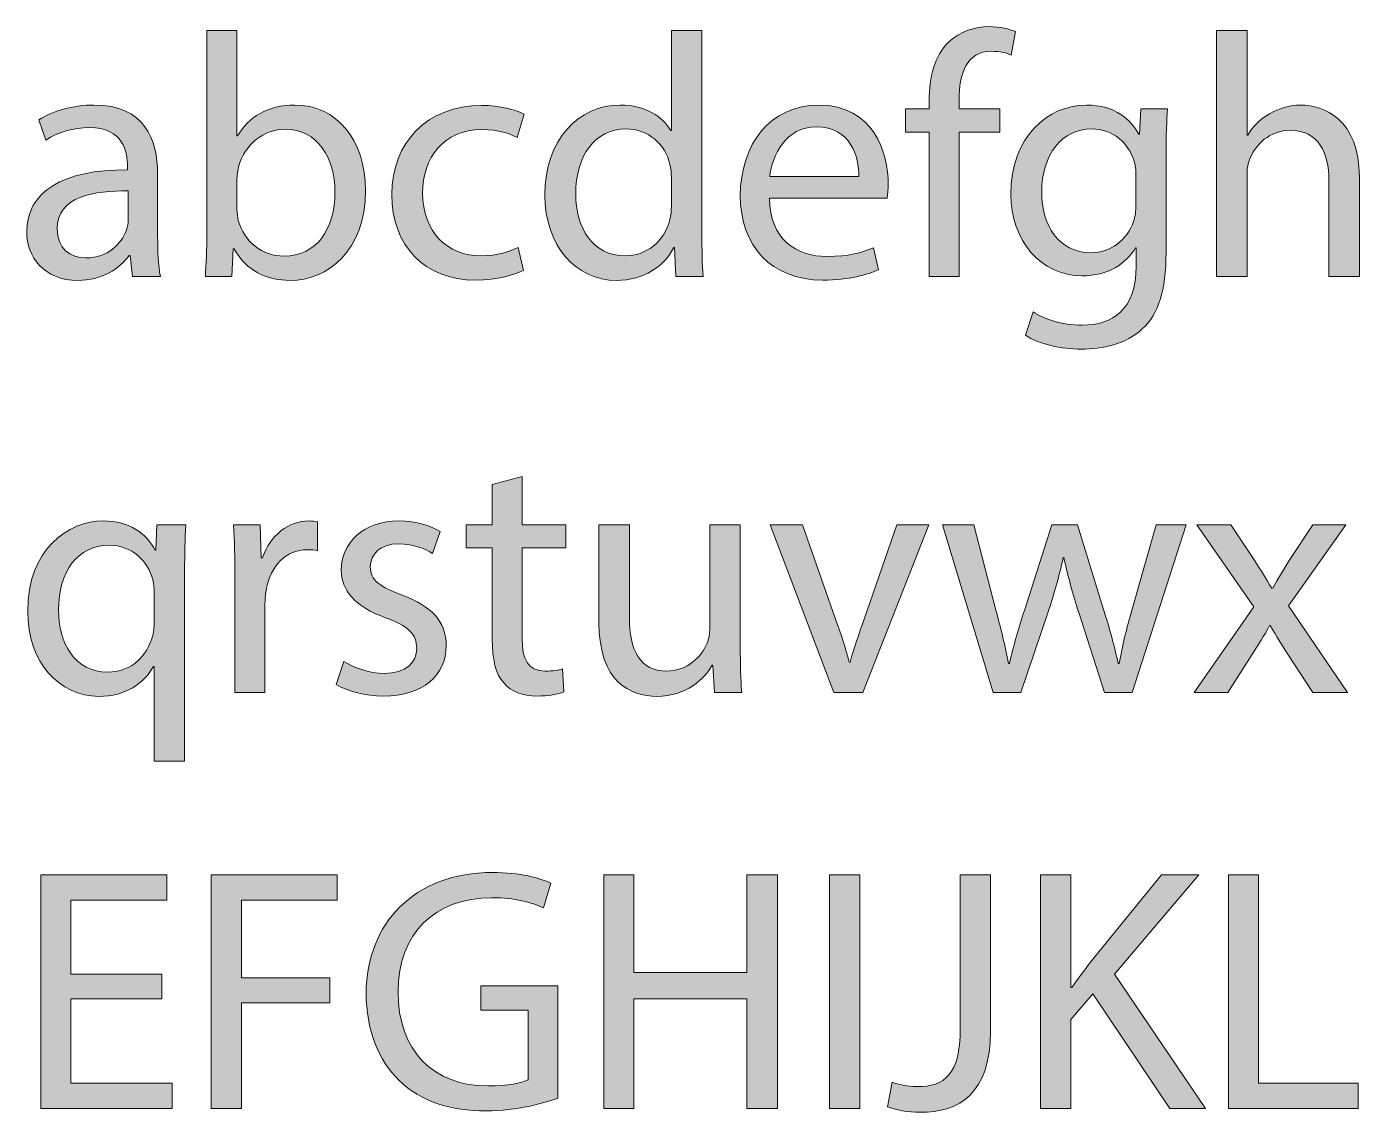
# Model space of a CAD drawing. Header units: inches. Extents: x 50 to 596, y -586 to -15.
# Drawn here: x 50.2 to 327.1, y -240.8 to -15.3 of the extents above; entities that cross this region are included whole.
import ezdxf

# ---------------------------------------------------------------- set-up
doc = ezdxf.new("R2010")
doc.units = ezdxf.units.IN
doc.header["$MEASUREMENT"] = 0
doc.layers.add('Layer 1', color=7, linetype='Continuous')

# ---------------------------------------------------------------- blocks, each defined once
blk = doc.blocks.new('block 2')
at = {"layer": 'Layer 1', "true_color": 0x231f20}
h = blk.add_hatch(color=179, dxfattribs=at)
h.dxf.hatch_style = 2
edge = h.paths.add_edge_path()
edge.add_spline(control_points=[(87.31, -67.21), (87.45, -64.83), (87.6, -61.3), (87.6, -58.21), (87.6, -58.21), (87.6, -16.08), (87.6, -16.08), (87.6, -16.08), (93.86, -16.08), (93.86, -16.08), (93.86, -16.08), (93.86, -37.97), (93.86, -37.97), (93.86, -37.97), (94.01, -37.97), (94.01, -37.97), (96.24, -34.09), (100.27, -31.57), (105.89, -31.57), (114.53, -31.57), (120.65, -38.77), (120.58, -49.35), (120.58, -61.81), (112.73, -68), (104.95, -68), (99.91, -68), (95.88, -66.06), (93.29, -61.45), (93.29, -61.45), (93.07, -61.45), (93.07, -61.45), (93.07, -61.45), (92.78, -67.21), (92.78, -67.21), (92.78, -67.21), (87.31, -67.21), (87.31, -67.21)], knot_values=[0, 0, 0, 0, 1, 1, 1, 2, 2, 2, 3, 3, 3, 4, 4, 4, 5, 5, 5, 6, 6, 6, 7, 7, 7, 8, 8, 8, 9, 9, 9, 10, 10, 10, 11, 11, 11, 12, 12, 12, 12], degree=3, periodic=1)
edge = h.paths.add_edge_path()
edge.add_spline(control_points=[(93.86, -53.24), (93.86, -54.03), (94.01, -54.82), (94.15, -55.54), (95.37, -59.94), (99.05, -62.96), (103.65, -62.96), (110.28, -62.96), (114.24, -57.56), (114.24, -49.57), (114.24, -42.58), (110.64, -36.61), (103.87, -36.61), (99.55, -36.61), (95.52, -39.56), (94.22, -44.38), (94.08, -45.1), (93.86, -45.97), (93.86, -46.98), (93.86, -46.98), (93.86, -53.24), (93.86, -53.24)], knot_values=[0, 0, 0, 0, 1, 1, 1, 2, 2, 2, 3, 3, 3, 4, 4, 4, 5, 5, 5, 6, 6, 6, 7, 7, 7, 7], degree=3, periodic=1)
h = blk.add_hatch(color=179, dxfattribs=at)
h.dxf.hatch_style = 2
edge = h.paths.add_edge_path()
edge.add_spline(control_points=[(190.49, -16.08), (190.49, -16.08), (190.49, -58.21), (190.49, -58.21), (190.49, -61.3), (190.56, -64.83), (190.77, -67.21), (190.77, -67.21), (185.09, -67.21), (185.09, -67.21), (185.09, -67.21), (184.8, -61.16), (184.8, -61.16), (184.8, -61.16), (184.65, -61.16), (184.65, -61.16), (182.71, -65.05), (178.46, -68), (172.77, -68), (164.35, -68), (157.87, -60.87), (157.87, -50.29), (157.8, -38.69), (165, -31.57), (173.49, -31.57), (178.82, -31.57), (182.42, -34.09), (184.01, -36.89), (184.01, -36.89), (184.15, -36.89), (184.15, -36.89), (184.15, -36.89), (184.15, -16.08), (184.15, -16.08), (184.15, -16.08), (190.49, -16.08), (190.49, -16.08)], knot_values=[0, 0, 0, 0, 1, 1, 1, 2, 2, 2, 3, 3, 3, 4, 4, 4, 5, 5, 5, 6, 6, 6, 7, 7, 7, 8, 8, 8, 9, 9, 9, 10, 10, 10, 11, 11, 11, 12, 12, 12, 12], degree=3, periodic=1)
edge = h.paths.add_edge_path()
edge.add_spline(control_points=[(184.15, -46.54), (184.15, -45.75), (184.08, -44.67), (183.86, -43.88), (182.93, -39.85), (179.47, -36.53), (174.72, -36.53), (168.17, -36.53), (164.28, -42.29), (164.28, -50), (164.28, -57.06), (167.73, -62.89), (174.57, -62.89), (178.82, -62.89), (182.71, -60.08), (183.86, -55.33), (184.08, -54.46), (184.15, -53.6), (184.15, -52.59), (184.15, -52.59), (184.15, -46.54), (184.15, -46.54)], knot_values=[0, 0, 0, 0, 1, 1, 1, 2, 2, 2, 3, 3, 3, 4, 4, 4, 5, 5, 5, 6, 6, 6, 7, 7, 7, 7], degree=3, periodic=1)
h = blk.add_hatch(color=179, dxfattribs=at)
h.dxf.hatch_style = 2
edge = h.paths.add_edge_path()
edge.add_spline(control_points=[(237.72, -67.21), (237.72, -67.21), (237.72, -37.18), (237.72, -37.18), (237.72, -37.18), (232.82, -37.18), (232.82, -37.18), (232.82, -37.18), (232.82, -32.36), (232.82, -32.36), (232.82, -32.36), (237.72, -32.36), (237.72, -32.36), (237.72, -32.36), (237.72, -30.7), (237.72, -30.7), (237.72, -25.81), (238.8, -21.34), (241.75, -18.53), (244.12, -16.23), (247.29, -15.29), (250.24, -15.29), (252.48, -15.29), (254.42, -15.8), (255.65, -16.3), (255.65, -16.3), (254.78, -21.2), (254.78, -21.2), (253.84, -20.77), (252.55, -20.4), (250.75, -20.4), (245.35, -20.4), (243.98, -25.16), (243.98, -30.49), (243.98, -30.49), (243.98, -32.36), (243.98, -32.36), (243.98, -32.36), (252.4, -32.36), (252.4, -32.36), (252.4, -32.36), (252.4, -37.18), (252.4, -37.18), (252.4, -37.18), (243.98, -37.18), (243.98, -37.18), (243.98, -37.18), (243.98, -67.21), (243.98, -67.21), (243.98, -67.21), (237.72, -67.21), (237.72, -67.21)], knot_values=[0, 0, 0, 0, 1, 1, 1, 2, 2, 2, 3, 3, 3, 4, 4, 4, 5, 5, 5, 6, 6, 6, 7, 7, 7, 8, 8, 8, 9, 9, 9, 10, 10, 10, 11, 11, 11, 12, 12, 12, 13, 13, 13, 14, 14, 14, 15, 15, 15, 16, 16, 16, 17, 17, 17, 17], degree=3, periodic=1)
h = blk.add_hatch(color=179, dxfattribs=at)
h.dxf.hatch_style = 2
edge = h.paths.add_edge_path()
edge.add_spline(control_points=[(297.47, -16.08), (297.47, -16.08), (303.81, -16.08), (303.81, -16.08), (303.81, -16.08), (303.81, -37.83), (303.81, -37.83), (303.81, -37.83), (303.96, -37.83), (303.96, -37.83), (304.96, -36.03), (306.55, -34.45), (308.49, -33.37), (310.36, -32.29), (312.6, -31.57), (314.97, -31.57), (319.65, -31.57), (327.14, -34.45), (327.14, -46.47), (327.14, -46.47), (327.14, -67.21), (327.14, -67.21), (327.14, -67.21), (320.8, -67.21), (320.8, -67.21), (320.8, -67.21), (320.8, -47.19), (320.8, -47.19), (320.8, -41.57), (318.72, -36.82), (312.74, -36.82), (308.64, -36.82), (305.4, -39.7), (304.24, -43.16), (303.88, -44.02), (303.81, -44.96), (303.81, -46.18), (303.81, -46.18), (303.81, -67.21), (303.81, -67.21), (303.81, -67.21), (297.47, -67.21), (297.47, -67.21), (297.47, -67.21), (297.47, -16.08), (297.47, -16.08)], knot_values=[0, 0, 0, 0, 1, 1, 1, 2, 2, 2, 3, 3, 3, 4, 4, 4, 5, 5, 5, 6, 6, 6, 7, 7, 7, 8, 8, 8, 9, 9, 9, 10, 10, 10, 11, 11, 11, 12, 12, 12, 13, 13, 13, 14, 14, 14, 15, 15, 15, 15], degree=3, periodic=1)
h = blk.add_hatch(color=179, dxfattribs=at)
h.dxf.hatch_style = 2
edge = h.paths.add_edge_path()
edge.add_spline(control_points=[(72.19, -67.21), (72.19, -67.21), (71.69, -62.82), (71.69, -62.82), (71.69, -62.82), (71.47, -62.82), (71.47, -62.82), (69.53, -65.55), (65.78, -68), (60.81, -68), (53.76, -68), (50.16, -63.03), (50.16, -57.99), (50.16, -49.57), (57.65, -44.96), (71.11, -45.03), (71.11, -45.03), (71.11, -44.31), (71.11, -44.31), (71.11, -41.43), (70.32, -36.25), (63.19, -36.25), (59.95, -36.25), (56.57, -37.25), (54.12, -38.84), (54.12, -38.84), (52.68, -34.66), (52.68, -34.66), (55.56, -32.79), (59.73, -31.57), (64.13, -31.57), (74.78, -31.57), (77.38, -38.84), (77.38, -45.82), (77.38, -45.82), (77.38, -58.86), (77.38, -58.86), (77.38, -61.88), (77.52, -64.83), (77.95, -67.21), (77.95, -67.21), (72.19, -67.21), (72.19, -67.21)], knot_values=[0, 0, 0, 0, 1, 1, 1, 2, 2, 2, 3, 3, 3, 4, 4, 4, 5, 5, 5, 6, 6, 6, 7, 7, 7, 8, 8, 8, 9, 9, 9, 10, 10, 10, 11, 11, 11, 12, 12, 12, 13, 13, 13, 14, 14, 14, 14], degree=3, periodic=1)
edge = h.paths.add_edge_path()
edge.add_spline(control_points=[(71.26, -49.42), (64.34, -49.28), (56.49, -50.5), (56.49, -57.27), (56.49, -61.38), (59.23, -63.32), (62.47, -63.32), (67.01, -63.32), (69.89, -60.44), (70.9, -57.49), (71.11, -56.84), (71.26, -56.12), (71.26, -55.47), (71.26, -55.47), (71.26, -49.42), (71.26, -49.42)], knot_values=[0, 0, 0, 0, 1, 1, 1, 2, 2, 2, 3, 3, 3, 4, 4, 4, 5, 5, 5, 5], degree=3, periodic=1)
h = blk.add_hatch(color=179, dxfattribs=at)
h.dxf.hatch_style = 2
edge = h.paths.add_edge_path()
edge.add_spline(control_points=[(153.41, -65.91), (151.75, -66.78), (148.08, -67.93), (143.4, -67.93), (132.88, -67.93), (126.04, -60.8), (126.04, -50.14), (126.04, -39.41), (133.39, -31.64), (144.77, -31.64), (148.51, -31.64), (151.82, -32.57), (153.55, -33.44), (153.55, -33.44), (152.11, -38.33), (152.11, -38.33), (150.6, -37.47), (148.22, -36.68), (144.77, -36.68), (136.77, -36.68), (132.45, -42.58), (132.45, -49.86), (132.45, -57.92), (137.64, -62.89), (144.55, -62.89), (148.15, -62.89), (150.53, -61.95), (152.33, -61.16), (152.33, -61.16), (153.41, -65.91), (153.41, -65.91)], knot_values=[0, 0, 0, 0, 1, 1, 1, 2, 2, 2, 3, 3, 3, 4, 4, 4, 5, 5, 5, 6, 6, 6, 7, 7, 7, 8, 8, 8, 9, 9, 9, 10, 10, 10, 10], degree=3, periodic=1)
h = blk.add_hatch(color=179, dxfattribs=at)
h.dxf.hatch_style = 2
edge = h.paths.add_edge_path()
edge.add_spline(control_points=[(204.52, -50.94), (204.67, -59.5), (210.14, -63.03), (216.48, -63.03), (221.01, -63.03), (223.75, -62.24), (226.13, -61.23), (226.13, -61.23), (227.21, -65.77), (227.21, -65.77), (224.97, -66.78), (221.16, -67.93), (215.61, -67.93), (204.88, -67.93), (198.48, -60.87), (198.48, -50.36), (198.48, -39.85), (204.67, -31.57), (214.82, -31.57), (226.2, -31.57), (229.22, -41.57), (229.22, -47.98), (229.22, -49.28), (229.08, -50.29), (229.01, -50.94), (229.01, -50.94), (204.52, -50.94), (204.52, -50.94)], knot_values=[0, 0, 0, 0, 1, 1, 1, 2, 2, 2, 3, 3, 3, 4, 4, 4, 5, 5, 5, 6, 6, 6, 7, 7, 7, 8, 8, 8, 9, 9, 9, 9], degree=3, periodic=1)
edge = h.paths.add_edge_path()
edge.add_spline(control_points=[(223.1, -46.4), (223.17, -42.37), (221.45, -36.1), (214.32, -36.1), (207.91, -36.1), (205.1, -42.01), (204.6, -46.4), (204.6, -46.4), (223.1, -46.4), (223.1, -46.4)], knot_values=[0, 0, 0, 0, 1, 1, 1, 2, 2, 2, 3, 3, 3, 3], degree=3, periodic=1)
h = blk.add_hatch(color=179, dxfattribs=at)
h.dxf.hatch_style = 2
edge = h.paths.add_edge_path()
edge.add_spline(control_points=[(287.25, -32.36), (287.11, -34.88), (286.97, -37.69), (286.97, -41.93), (286.97, -41.93), (286.97, -62.17), (286.97, -62.17), (286.97, -70.16), (285.38, -75.06), (282, -78.08), (278.61, -81.25), (273.72, -82.26), (269.32, -82.26), (265.15, -82.26), (260.54, -81.25), (257.73, -79.38), (257.73, -79.38), (259.32, -74.55), (259.32, -74.55), (261.62, -75.99), (265.22, -77.29), (269.54, -77.29), (276.02, -77.29), (280.77, -73.91), (280.77, -65.12), (280.77, -65.12), (280.77, -61.23), (280.77, -61.23), (280.77, -61.23), (280.63, -61.23), (280.63, -61.23), (278.69, -64.47), (274.94, -67.06), (269.54, -67.06), (260.9, -67.06), (254.71, -59.72), (254.71, -50.07), (254.71, -38.26), (262.41, -31.57), (270.4, -31.57), (276.45, -31.57), (279.77, -34.73), (281.28, -37.61), (281.28, -37.61), (281.42, -37.61), (281.42, -37.61), (281.42, -37.61), (281.71, -32.36), (281.71, -32.36), (281.71, -32.36), (287.25, -32.36), (287.25, -32.36)], knot_values=[0, 0, 0, 0, 1, 1, 1, 2, 2, 2, 3, 3, 3, 4, 4, 4, 5, 5, 5, 6, 6, 6, 7, 7, 7, 8, 8, 8, 9, 9, 9, 10, 10, 10, 11, 11, 11, 12, 12, 12, 13, 13, 13, 14, 14, 14, 15, 15, 15, 16, 16, 16, 17, 17, 17, 17], degree=3, periodic=1)
edge = h.paths.add_edge_path()
edge.add_spline(control_points=[(280.7, -46.11), (280.7, -45.03), (280.63, -44.1), (280.34, -43.23), (279.19, -39.56), (276.09, -36.53), (271.48, -36.53), (265.44, -36.53), (261.12, -41.65), (261.12, -49.71), (261.12, -56.55), (264.57, -62.24), (271.41, -62.24), (275.3, -62.24), (278.83, -59.79), (280.2, -55.76), (280.56, -54.68), (280.7, -53.46), (280.7, -52.38), (280.7, -52.38), (280.7, -46.11), (280.7, -46.11)], knot_values=[0, 0, 0, 0, 1, 1, 1, 2, 2, 2, 3, 3, 3, 4, 4, 4, 5, 5, 5, 6, 6, 6, 7, 7, 7, 7], degree=3, periodic=1)
h = blk.add_hatch(color=179, dxfattribs=at)
h.dxf.hatch_style = 2
edge = h.paths.add_edge_path()
edge.add_spline(control_points=[(153.12, -108.75), (153.12, -108.75), (153.12, -118.76), (153.12, -118.76), (153.12, -118.76), (162.19, -118.76), (162.19, -118.76), (162.19, -118.76), (162.19, -123.58), (162.19, -123.58), (162.19, -123.58), (153.12, -123.58), (153.12, -123.58), (153.12, -123.58), (153.12, -142.38), (153.12, -142.38), (153.12, -146.7), (154.34, -149.14), (157.87, -149.14), (159.53, -149.14), (160.75, -148.93), (161.54, -148.71), (161.54, -148.71), (161.83, -153.46), (161.83, -153.46), (160.61, -153.97), (158.66, -154.33), (156.21, -154.33), (153.26, -154.33), (150.88, -153.39), (149.37, -151.66), (147.57, -149.79), (146.92, -146.7), (146.92, -142.59), (146.92, -142.59), (146.92, -123.58), (146.92, -123.58), (146.92, -123.58), (141.52, -123.58), (141.52, -123.58), (141.52, -123.58), (141.52, -118.76), (141.52, -118.76), (141.52, -118.76), (146.92, -118.76), (146.92, -118.76), (146.92, -118.76), (146.92, -110.41), (146.92, -110.41), (146.92, -110.41), (153.12, -108.75), (153.12, -108.75)], knot_values=[0, 0, 0, 0, 1, 1, 1, 2, 2, 2, 3, 3, 3, 4, 4, 4, 5, 5, 5, 6, 6, 6, 7, 7, 7, 8, 8, 8, 9, 9, 9, 10, 10, 10, 11, 11, 11, 12, 12, 12, 13, 13, 13, 14, 14, 14, 15, 15, 15, 16, 16, 16, 17, 17, 17, 17], degree=3, periodic=1)
h = blk.add_hatch(color=179, dxfattribs=at)
h.dxf.hatch_style = 2
edge = h.paths.add_edge_path()
edge.add_spline(control_points=[(76.66, -148.21), (76.66, -148.21), (76.51, -148.21), (76.51, -148.21), (74.64, -151.66), (70.75, -154.4), (65.13, -154.4), (57, -154.4), (50.37, -147.34), (50.37, -136.76), (50.37, -123.73), (58.8, -117.97), (66.14, -117.97), (71.54, -117.97), (75.14, -120.63), (76.87, -124.01), (76.87, -124.01), (77.02, -124.01), (77.02, -124.01), (77.02, -124.01), (77.23, -118.76), (77.23, -118.76), (77.23, -118.76), (83.21, -118.76), (83.21, -118.76), (83.06, -121.71), (82.99, -124.73), (82.99, -128.33), (82.99, -128.33), (82.99, -167.87), (82.99, -167.87), (82.99, -167.87), (76.66, -167.87), (76.66, -167.87), (76.66, -167.87), (76.66, -148.21), (76.66, -148.21)], knot_values=[0, 0, 0, 0, 1, 1, 1, 2, 2, 2, 3, 3, 3, 4, 4, 4, 5, 5, 5, 6, 6, 6, 7, 7, 7, 8, 8, 8, 9, 9, 9, 10, 10, 10, 11, 11, 11, 12, 12, 12, 12], degree=3, periodic=1)
edge = h.paths.add_edge_path()
edge.add_spline(control_points=[(76.66, -132.87), (76.66, -132.01), (76.58, -131), (76.37, -130.21), (75.43, -126.32), (72.05, -123.01), (67.29, -123.01), (60.74, -123.01), (56.78, -128.55), (56.78, -136.4), (56.78, -143.31), (60.09, -149.36), (67.08, -149.36), (71.18, -149.36), (74.71, -146.84), (76.15, -142.45), (76.44, -141.58), (76.66, -140.36), (76.66, -139.42), (76.66, -139.42), (76.66, -132.87), (76.66, -132.87)], knot_values=[0, 0, 0, 0, 1, 1, 1, 2, 2, 2, 3, 3, 3, 4, 4, 4, 5, 5, 5, 6, 6, 6, 7, 7, 7, 7], degree=3, periodic=1)
h = blk.add_hatch(color=179, dxfattribs=at)
h.dxf.hatch_style = 2
edge = h.paths.add_edge_path()
edge.add_spline(control_points=[(93.43, -129.63), (93.43, -125.53), (93.36, -122), (93.14, -118.76), (93.14, -118.76), (98.69, -118.76), (98.69, -118.76), (98.69, -118.76), (98.9, -125.6), (98.9, -125.6), (98.9, -125.6), (99.19, -125.6), (99.19, -125.6), (100.77, -120.92), (104.59, -117.97), (108.84, -117.97), (109.56, -117.97), (110.06, -118.04), (110.64, -118.18), (110.64, -118.18), (110.64, -124.16), (110.64, -124.16), (109.99, -124.01), (109.34, -123.94), (108.48, -123.94), (104.01, -123.94), (100.85, -127.33), (99.98, -132.08), (99.84, -132.94), (99.69, -133.95), (99.69, -135.03), (99.69, -135.03), (99.69, -153.61), (99.69, -153.61), (99.69, -153.61), (93.43, -153.61), (93.43, -153.61), (93.43, -153.61), (93.43, -129.63), (93.43, -129.63)], knot_values=[0, 0, 0, 0, 1, 1, 1, 2, 2, 2, 3, 3, 3, 4, 4, 4, 5, 5, 5, 6, 6, 6, 7, 7, 7, 8, 8, 8, 9, 9, 9, 10, 10, 10, 11, 11, 11, 12, 12, 12, 13, 13, 13, 13], degree=3, periodic=1)
h = blk.add_hatch(color=179, dxfattribs=at)
h.dxf.hatch_style = 2
edge = h.paths.add_edge_path()
edge.add_spline(control_points=[(116.11, -147.13), (117.98, -148.35), (121.29, -149.65), (124.46, -149.65), (129.07, -149.65), (131.23, -147.34), (131.23, -144.46), (131.23, -141.44), (129.43, -139.78), (124.75, -138.06), (118.48, -135.82), (115.53, -132.37), (115.53, -128.19), (115.53, -122.57), (120.07, -117.97), (127.56, -117.97), (131.09, -117.97), (134.18, -118.97), (136.13, -120.13), (136.13, -120.13), (134.54, -124.73), (134.54, -124.73), (133.17, -123.87), (130.65, -122.72), (127.41, -122.72), (123.67, -122.72), (121.58, -124.88), (121.58, -127.47), (121.58, -130.35), (123.67, -131.65), (128.21, -133.38), (134.25, -135.68), (137.35, -138.7), (137.35, -143.89), (137.35, -150.01), (132.6, -154.33), (124.32, -154.33), (120.5, -154.33), (116.97, -153.39), (114.52, -151.95), (114.52, -151.95), (116.11, -147.13), (116.11, -147.13)], knot_values=[0, 0, 0, 0, 1, 1, 1, 2, 2, 2, 3, 3, 3, 4, 4, 4, 5, 5, 5, 6, 6, 6, 7, 7, 7, 8, 8, 8, 9, 9, 9, 10, 10, 10, 11, 11, 11, 12, 12, 12, 13, 13, 13, 14, 14, 14, 14], degree=3, periodic=1)
h = blk.add_hatch(color=179, dxfattribs=at)
h.dxf.hatch_style = 2
edge = h.paths.add_edge_path()
edge.add_spline(control_points=[(198.48, -144.1), (198.48, -147.7), (198.55, -150.87), (198.77, -153.61), (198.77, -153.61), (193.15, -153.61), (193.15, -153.61), (193.15, -153.61), (192.79, -147.92), (192.79, -147.92), (192.79, -147.92), (192.65, -147.92), (192.65, -147.92), (190.99, -150.73), (187.32, -154.4), (181.12, -154.4), (175.65, -154.4), (169.1, -151.38), (169.1, -139.14), (169.1, -139.14), (169.1, -118.76), (169.1, -118.76), (169.1, -118.76), (175.44, -118.76), (175.44, -118.76), (175.44, -118.76), (175.44, -138.06), (175.44, -138.06), (175.44, -144.68), (177.45, -149.14), (183.21, -149.14), (187.46, -149.14), (190.41, -146.19), (191.57, -143.38), (191.93, -142.45), (192.14, -141.3), (192.14, -140.14), (192.14, -140.14), (192.14, -118.76), (192.14, -118.76), (192.14, -118.76), (198.48, -118.76), (198.48, -118.76), (198.48, -118.76), (198.48, -144.1), (198.48, -144.1)], knot_values=[0, 0, 0, 0, 1, 1, 1, 2, 2, 2, 3, 3, 3, 4, 4, 4, 5, 5, 5, 6, 6, 6, 7, 7, 7, 8, 8, 8, 9, 9, 9, 10, 10, 10, 11, 11, 11, 12, 12, 12, 13, 13, 13, 14, 14, 14, 15, 15, 15, 15], degree=3, periodic=1)
h = blk.add_hatch(color=179, dxfattribs=at)
h.dxf.hatch_style = 2
edge = h.paths.add_edge_path()
edge.add_spline(control_points=[(211.44, -118.76), (211.44, -118.76), (218.28, -138.34), (218.28, -138.34), (219.43, -141.51), (220.36, -144.39), (221.08, -147.27), (221.08, -147.27), (221.3, -147.27), (221.3, -147.27), (222.09, -144.39), (223.1, -141.51), (224.25, -138.34), (224.25, -138.34), (231.02, -118.76), (231.02, -118.76), (231.02, -118.76), (237.65, -118.76), (237.65, -118.76), (237.65, -118.76), (223.96, -153.61), (223.96, -153.61), (223.96, -153.61), (217.92, -153.61), (217.92, -153.61), (217.92, -153.61), (204.67, -118.76), (204.67, -118.76), (204.67, -118.76), (211.44, -118.76), (211.44, -118.76)], knot_values=[0, 0, 0, 0, 1, 1, 1, 2, 2, 2, 3, 3, 3, 4, 4, 4, 5, 5, 5, 6, 6, 6, 7, 7, 7, 8, 8, 8, 9, 9, 9, 10, 10, 10, 10], degree=3, periodic=1)
h = blk.add_hatch(color=179, dxfattribs=at)
h.dxf.hatch_style = 2
edge = h.paths.add_edge_path()
edge.add_spline(control_points=[(247, -118.76), (247, -118.76), (251.61, -136.47), (251.61, -136.47), (252.62, -140.36), (253.55, -143.96), (254.2, -147.56), (254.2, -147.56), (254.42, -147.56), (254.42, -147.56), (255.21, -144.03), (256.36, -140.29), (257.52, -136.54), (257.52, -136.54), (263.2, -118.76), (263.2, -118.76), (263.2, -118.76), (268.53, -118.76), (268.53, -118.76), (268.53, -118.76), (273.93, -136.18), (273.93, -136.18), (275.23, -140.36), (276.24, -144.03), (277.03, -147.56), (277.03, -147.56), (277.25, -147.56), (277.25, -147.56), (277.82, -144.03), (278.76, -140.36), (279.91, -136.26), (279.91, -136.26), (284.88, -118.76), (284.88, -118.76), (284.88, -118.76), (291.14, -118.76), (291.14, -118.76), (291.14, -118.76), (279.91, -153.61), (279.91, -153.61), (279.91, -153.61), (274.15, -153.61), (274.15, -153.61), (274.15, -153.61), (268.82, -136.98), (268.82, -136.98), (267.6, -133.09), (266.59, -129.63), (265.72, -125.53), (265.72, -125.53), (265.58, -125.53), (265.58, -125.53), (264.72, -129.7), (263.64, -133.3), (262.41, -137.05), (262.41, -137.05), (256.79, -153.61), (256.79, -153.61), (256.79, -153.61), (251.03, -153.61), (251.03, -153.61), (251.03, -153.61), (240.52, -118.76), (240.52, -118.76), (240.52, -118.76), (247, -118.76), (247, -118.76)], knot_values=[0, 0, 0, 0, 1, 1, 1, 2, 2, 2, 3, 3, 3, 4, 4, 4, 5, 5, 5, 6, 6, 6, 7, 7, 7, 8, 8, 8, 9, 9, 9, 10, 10, 10, 11, 11, 11, 12, 12, 12, 13, 13, 13, 14, 14, 14, 15, 15, 15, 16, 16, 16, 17, 17, 17, 18, 18, 18, 19, 19, 19, 20, 20, 20, 21, 21, 21, 22, 22, 22, 22], degree=3, periodic=1)
h = blk.add_hatch(color=179, dxfattribs=at)
h.dxf.hatch_style = 2
edge = h.paths.add_edge_path()
edge.add_spline(control_points=[(300.43, -118.76), (300.43, -118.76), (305.39, -126.25), (305.39, -126.25), (306.69, -128.19), (307.77, -129.99), (308.92, -131.94), (308.92, -131.94), (309.14, -131.94), (309.14, -131.94), (310.29, -129.85), (311.44, -128.05), (312.59, -126.17), (312.59, -126.17), (317.49, -118.76), (317.49, -118.76), (317.49, -118.76), (324.33, -118.76), (324.33, -118.76), (324.33, -118.76), (312.45, -135.61), (312.45, -135.61), (312.45, -135.61), (324.69, -153.61), (324.69, -153.61), (324.69, -153.61), (317.49, -153.61), (317.49, -153.61), (317.49, -153.61), (312.38, -145.76), (312.38, -145.76), (311.01, -143.74), (309.86, -141.8), (308.63, -139.71), (308.63, -139.71), (308.49, -139.71), (308.49, -139.71), (307.34, -141.8), (306.11, -143.67), (304.82, -145.76), (304.82, -145.76), (299.78, -153.61), (299.78, -153.61), (299.78, -153.61), (292.79, -153.61), (292.79, -153.61), (292.79, -153.61), (305.18, -135.82), (305.18, -135.82), (305.18, -135.82), (293.37, -118.76), (293.37, -118.76), (293.37, -118.76), (300.43, -118.76), (300.43, -118.76)], knot_values=[0, 0, 0, 0, 1, 1, 1, 2, 2, 2, 3, 3, 3, 4, 4, 4, 5, 5, 5, 6, 6, 6, 7, 7, 7, 8, 8, 8, 9, 9, 9, 10, 10, 10, 11, 11, 11, 12, 12, 12, 13, 13, 13, 14, 14, 14, 15, 15, 15, 16, 16, 16, 17, 17, 17, 18, 18, 18, 18], degree=3, periodic=1)
h = blk.add_hatch(color=179, dxfattribs=at)
h.dxf.hatch_style = 2
edge = h.paths.add_edge_path()
edge.add_spline(control_points=[(160.54, -237.85), (157.73, -238.86), (152.18, -240.51), (145.63, -240.51), (138.29, -240.51), (132.24, -238.64), (127.49, -234.1), (123.31, -230.07), (120.72, -223.59), (120.72, -216.03), (120.79, -201.56), (130.73, -190.97), (147, -190.97), (152.62, -190.97), (157.01, -192.2), (159.1, -193.2), (159.1, -193.2), (157.58, -198.32), (157.58, -198.32), (154.99, -197.17), (151.75, -196.23), (146.85, -196.23), (135.05, -196.23), (127.34, -203.57), (127.34, -215.74), (127.34, -228.06), (134.76, -235.33), (146.06, -235.33), (150.17, -235.33), (152.98, -234.75), (154.42, -234.03), (154.42, -234.03), (154.42, -219.56), (154.42, -219.56), (154.42, -219.56), (144.55, -219.56), (144.55, -219.56), (144.55, -219.56), (144.55, -214.52), (144.55, -214.52), (144.55, -214.52), (160.54, -214.52), (160.54, -214.52), (160.54, -214.52), (160.54, -237.85), (160.54, -237.85)], knot_values=[0, 0, 0, 0, 1, 1, 1, 2, 2, 2, 3, 3, 3, 4, 4, 4, 5, 5, 5, 6, 6, 6, 7, 7, 7, 8, 8, 8, 9, 9, 9, 10, 10, 10, 11, 11, 11, 12, 12, 12, 13, 13, 13, 14, 14, 14, 15, 15, 15, 15], degree=3, periodic=1)
h = blk.add_hatch(color=179, dxfattribs=at)
h.dxf.hatch_style = 2
h.paths.add_polyline_path([(78.24, -217.25), (59.37, -217.25), (59.37, -234.75), (80.4, -234.75), (80.4, -240.01), (53.11, -240.01), (53.11, -191.48), (79.32, -191.48), (79.32, -196.73), (59.37, -196.73), (59.37, -212.07), (78.24, -212.07)])
h = blk.add_hatch(color=179, dxfattribs=at)
h.dxf.hatch_style = 2
h.paths.add_polyline_path([(88.53, -191.48), (114.67, -191.48), (114.67, -196.73), (94.8, -196.73), (94.8, -212.86), (113.16, -212.86), (113.16, -218.05), (94.8, -218.05), (94.8, -240.01), (88.53, -240.01)])
h = blk.add_hatch(color=179, dxfattribs=at)
h.dxf.hatch_style = 2
h.paths.add_polyline_path([(176.37, -191.48), (176.37, -211.78), (199.85, -211.78), (199.85, -191.48), (206.18, -191.48), (206.18, -240.01), (199.85, -240.01), (199.85, -217.25), (176.37, -217.25), (176.37, -240.01), (170.11, -240.01), (170.11, -191.48)])
h = blk.add_hatch(color=179, dxfattribs=at)
h.dxf.hatch_style = 2
h.paths.add_polyline_path([(223.32, -191.48), (223.32, -240.01), (217.05, -240.01), (217.05, -191.48)])
h = blk.add_hatch(color=179, dxfattribs=at)
h.dxf.hatch_style = 2
edge = h.paths.add_edge_path()
edge.add_spline(control_points=[(244.2, -191.48), (244.2, -191.48), (250.46, -191.48), (250.46, -191.48), (250.46, -191.48), (250.46, -223.95), (250.46, -223.95), (250.46, -236.84), (244.12, -240.8), (235.77, -240.8), (233.47, -240.8), (230.66, -240.3), (229.08, -239.65), (229.08, -239.65), (230.01, -234.54), (230.01, -234.54), (231.31, -235.04), (233.18, -235.47), (235.27, -235.47), (240.88, -235.47), (244.2, -232.95), (244.2, -223.45), (244.2, -223.45), (244.2, -191.48), (244.2, -191.48)], knot_values=[0, 0, 0, 0, 1, 1, 1, 2, 2, 2, 3, 3, 3, 4, 4, 4, 5, 5, 5, 6, 6, 6, 7, 7, 7, 8, 8, 8, 8], degree=3, periodic=1)
h = blk.add_hatch(color=179, dxfattribs=at)
h.dxf.hatch_style = 2
edge = h.paths.add_edge_path()
edge.add_spline(control_points=[(260.9, -191.48), (260.9, -191.48), (267.16, -191.48), (267.16, -191.48), (267.16, -191.48), (267.16, -214.88), (267.16, -214.88), (267.16, -214.88), (267.38, -214.88), (267.38, -214.88), (268.68, -213.01), (269.97, -211.28), (271.2, -209.69), (271.2, -209.69), (286.03, -191.48), (286.03, -191.48), (286.03, -191.48), (293.81, -191.48), (293.81, -191.48), (293.81, -191.48), (276.24, -212.07), (276.24, -212.07), (276.24, -212.07), (295.17, -240.01), (295.17, -240.01), (295.17, -240.01), (287.76, -240.01), (287.76, -240.01), (287.76, -240.01), (271.77, -216.17), (271.77, -216.17), (271.77, -216.17), (267.16, -221.5), (267.16, -221.5), (267.16, -221.5), (267.16, -240.01), (267.16, -240.01), (267.16, -240.01), (260.9, -240.01), (260.9, -240.01), (260.9, -240.01), (260.9, -191.48), (260.9, -191.48)], knot_values=[0, 0, 0, 0, 1, 1, 1, 2, 2, 2, 3, 3, 3, 4, 4, 4, 5, 5, 5, 6, 6, 6, 7, 7, 7, 8, 8, 8, 9, 9, 9, 10, 10, 10, 11, 11, 11, 12, 12, 12, 13, 13, 13, 14, 14, 14, 14], degree=3, periodic=1)
h = blk.add_hatch(color=179, dxfattribs=at)
h.dxf.hatch_style = 2
h.paths.add_polyline_path([(299.92, -191.48), (306.19, -191.48), (306.19, -234.75), (326.93, -234.75), (326.93, -240.01), (299.92, -240.01)])
at = {"layer": 'Layer 1', "lineweight": 0}
for points in [[(78.24, -217.25), (59.37, -217.25), (59.37, -234.75), (80.4, -234.75), (80.4, -240.01), (53.11, -240.01), (53.11, -191.48), (79.32, -191.48), (79.32, -196.73), (59.37, -196.73), (59.37, -212.07), (78.24, -212.07), (78.24, -217.25)], [(88.53, -191.48), (114.67, -191.48), (114.67, -196.73), (94.8, -196.73), (94.8, -212.86), (113.16, -212.86), (113.16, -218.05), (94.8, -218.05), (94.8, -240.01), (88.53, -240.01), (88.53, -191.48)], [(176.37, -191.48), (176.37, -211.78), (199.85, -211.78), (199.85, -191.48), (206.18, -191.48), (206.18, -240.01), (199.85, -240.01), (199.85, -217.25), (176.37, -217.25), (176.37, -240.01), (170.11, -240.01), (170.11, -191.48), (176.37, -191.48)], [(223.32, -191.48), (223.32, -240.01), (217.05, -240.01), (217.05, -191.48), (223.32, -191.48)], [(299.92, -191.48), (306.19, -191.48), (306.19, -234.75), (326.93, -234.75), (326.93, -240.01), (299.92, -240.01), (299.92, -191.48)]]:
    blk.add_lwpolyline(points, dxfattribs=at)
for points, knots in [([(87.31, -67.21), (87.45, -64.83), (87.6, -61.3), (87.6, -58.21), (87.6, -58.21), (87.6, -16.08), (87.6, -16.08), (87.6, -16.08), (93.86, -16.08), (93.86, -16.08), (93.86, -16.08), (93.86, -37.97), (93.86, -37.97), (93.86, -37.97), (94.01, -37.97), (94.01, -37.97), (96.24, -34.09), (100.27, -31.57), (105.89, -31.57), (114.53, -31.57), (120.65, -38.77), (120.58, -49.35), (120.58, -61.81), (112.73, -68), (104.95, -68), (99.91, -68), (95.88, -66.06), (93.29, -61.45), (93.29, -61.45), (93.07, -61.45), (93.07, -61.45), (93.07, -61.45), (92.78, -67.21), (92.78, -67.21), (92.78, -67.21), (87.31, -67.21), (87.31, -67.21)], [0, 0, 0, 0, 1, 1, 1, 2, 2, 2, 3, 3, 3, 4, 4, 4, 5, 5, 5, 6, 6, 6, 7, 7, 7, 8, 8, 8, 9, 9, 9, 10, 10, 10, 11, 11, 11, 12, 12, 12, 12]), ([(190.49, -16.08), (190.49, -16.08), (190.49, -58.21), (190.49, -58.21), (190.49, -61.3), (190.56, -64.83), (190.77, -67.21), (190.77, -67.21), (185.09, -67.21), (185.09, -67.21), (185.09, -67.21), (184.8, -61.16), (184.8, -61.16), (184.8, -61.16), (184.65, -61.16), (184.65, -61.16), (182.71, -65.05), (178.46, -68), (172.77, -68), (164.35, -68), (157.87, -60.87), (157.87, -50.29), (157.8, -38.69), (165, -31.57), (173.49, -31.57), (178.82, -31.57), (182.42, -34.09), (184.01, -36.89), (184.01, -36.89), (184.15, -36.89), (184.15, -36.89), (184.15, -36.89), (184.15, -16.08), (184.15, -16.08), (184.15, -16.08), (190.49, -16.08), (190.49, -16.08)], [0, 0, 0, 0, 1, 1, 1, 2, 2, 2, 3, 3, 3, 4, 4, 4, 5, 5, 5, 6, 6, 6, 7, 7, 7, 8, 8, 8, 9, 9, 9, 10, 10, 10, 11, 11, 11, 12, 12, 12, 12]), ([(237.72, -67.21), (237.72, -67.21), (237.72, -37.18), (237.72, -37.18), (237.72, -37.18), (232.82, -37.18), (232.82, -37.18), (232.82, -37.18), (232.82, -32.36), (232.82, -32.36), (232.82, -32.36), (237.72, -32.36), (237.72, -32.36), (237.72, -32.36), (237.72, -30.7), (237.72, -30.7), (237.72, -25.81), (238.8, -21.34), (241.75, -18.53), (244.12, -16.23), (247.29, -15.29), (250.24, -15.29), (252.48, -15.29), (254.42, -15.8), (255.65, -16.3), (255.65, -16.3), (254.78, -21.2), (254.78, -21.2), (253.84, -20.77), (252.55, -20.4), (250.75, -20.4), (245.35, -20.4), (243.98, -25.16), (243.98, -30.49), (243.98, -30.49), (243.98, -32.36), (243.98, -32.36), (243.98, -32.36), (252.4, -32.36), (252.4, -32.36), (252.4, -32.36), (252.4, -37.18), (252.4, -37.18), (252.4, -37.18), (243.98, -37.18), (243.98, -37.18), (243.98, -37.18), (243.98, -67.21), (243.98, -67.21), (243.98, -67.21), (237.72, -67.21), (237.72, -67.21)], [0, 0, 0, 0, 1, 1, 1, 2, 2, 2, 3, 3, 3, 4, 4, 4, 5, 5, 5, 6, 6, 6, 7, 7, 7, 8, 8, 8, 9, 9, 9, 10, 10, 10, 11, 11, 11, 12, 12, 12, 13, 13, 13, 14, 14, 14, 15, 15, 15, 16, 16, 16, 17, 17, 17, 17]), ([(297.47, -16.08), (297.47, -16.08), (303.81, -16.08), (303.81, -16.08), (303.81, -16.08), (303.81, -37.83), (303.81, -37.83), (303.81, -37.83), (303.96, -37.83), (303.96, -37.83), (304.96, -36.03), (306.55, -34.45), (308.49, -33.37), (310.36, -32.29), (312.6, -31.57), (314.97, -31.57), (319.65, -31.57), (327.14, -34.45), (327.14, -46.47), (327.14, -46.47), (327.14, -67.21), (327.14, -67.21), (327.14, -67.21), (320.8, -67.21), (320.8, -67.21), (320.8, -67.21), (320.8, -47.19), (320.8, -47.19), (320.8, -41.57), (318.72, -36.82), (312.74, -36.82), (308.64, -36.82), (305.4, -39.7), (304.24, -43.16), (303.88, -44.02), (303.81, -44.96), (303.81, -46.18), (303.81, -46.18), (303.81, -67.21), (303.81, -67.21), (303.81, -67.21), (297.47, -67.21), (297.47, -67.21), (297.47, -67.21), (297.47, -16.08), (297.47, -16.08)], [0, 0, 0, 0, 1, 1, 1, 2, 2, 2, 3, 3, 3, 4, 4, 4, 5, 5, 5, 6, 6, 6, 7, 7, 7, 8, 8, 8, 9, 9, 9, 10, 10, 10, 11, 11, 11, 12, 12, 12, 13, 13, 13, 14, 14, 14, 15, 15, 15, 15]), ([(72.19, -67.21), (72.19, -67.21), (71.69, -62.82), (71.69, -62.82), (71.69, -62.82), (71.47, -62.82), (71.47, -62.82), (69.53, -65.55), (65.78, -68), (60.81, -68), (53.76, -68), (50.16, -63.03), (50.16, -57.99), (50.16, -49.57), (57.65, -44.96), (71.11, -45.03), (71.11, -45.03), (71.11, -44.31), (71.11, -44.31), (71.11, -41.43), (70.32, -36.25), (63.19, -36.25), (59.95, -36.25), (56.57, -37.25), (54.12, -38.84), (54.12, -38.84), (52.68, -34.66), (52.68, -34.66), (55.56, -32.79), (59.73, -31.57), (64.13, -31.57), (74.78, -31.57), (77.38, -38.84), (77.38, -45.82), (77.38, -45.82), (77.38, -58.86), (77.38, -58.86), (77.38, -61.88), (77.52, -64.83), (77.95, -67.21), (77.95, -67.21), (72.19, -67.21), (72.19, -67.21)], [0, 0, 0, 0, 1, 1, 1, 2, 2, 2, 3, 3, 3, 4, 4, 4, 5, 5, 5, 6, 6, 6, 7, 7, 7, 8, 8, 8, 9, 9, 9, 10, 10, 10, 11, 11, 11, 12, 12, 12, 13, 13, 13, 14, 14, 14, 14]), ([(153.41, -65.91), (151.75, -66.78), (148.08, -67.93), (143.4, -67.93), (132.88, -67.93), (126.04, -60.8), (126.04, -50.14), (126.04, -39.41), (133.39, -31.64), (144.77, -31.64), (148.51, -31.64), (151.82, -32.57), (153.55, -33.44), (153.55, -33.44), (152.11, -38.33), (152.11, -38.33), (150.6, -37.47), (148.22, -36.68), (144.77, -36.68), (136.77, -36.68), (132.45, -42.58), (132.45, -49.86), (132.45, -57.92), (137.64, -62.89), (144.55, -62.89), (148.15, -62.89), (150.53, -61.95), (152.33, -61.16), (152.33, -61.16), (153.41, -65.91), (153.41, -65.91)], [0, 0, 0, 0, 1, 1, 1, 2, 2, 2, 3, 3, 3, 4, 4, 4, 5, 5, 5, 6, 6, 6, 7, 7, 7, 8, 8, 8, 9, 9, 9, 10, 10, 10, 10]), ([(204.52, -50.94), (204.67, -59.5), (210.14, -63.03), (216.48, -63.03), (221.01, -63.03), (223.75, -62.24), (226.13, -61.23), (226.13, -61.23), (227.21, -65.77), (227.21, -65.77), (224.97, -66.78), (221.16, -67.93), (215.61, -67.93), (204.88, -67.93), (198.48, -60.87), (198.48, -50.36), (198.48, -39.85), (204.67, -31.57), (214.82, -31.57), (226.2, -31.57), (229.22, -41.57), (229.22, -47.98), (229.22, -49.28), (229.08, -50.29), (229.01, -50.94), (229.01, -50.94), (204.52, -50.94), (204.52, -50.94)], [0, 0, 0, 0, 1, 1, 1, 2, 2, 2, 3, 3, 3, 4, 4, 4, 5, 5, 5, 6, 6, 6, 7, 7, 7, 8, 8, 8, 9, 9, 9, 9]), ([(287.25, -32.36), (287.11, -34.88), (286.97, -37.69), (286.97, -41.93), (286.97, -41.93), (286.97, -62.17), (286.97, -62.17), (286.97, -70.16), (285.38, -75.06), (282, -78.08), (278.61, -81.25), (273.72, -82.26), (269.32, -82.26), (265.15, -82.26), (260.54, -81.25), (257.73, -79.38), (257.73, -79.38), (259.32, -74.55), (259.32, -74.55), (261.62, -75.99), (265.22, -77.29), (269.54, -77.29), (276.02, -77.29), (280.77, -73.91), (280.77, -65.12), (280.77, -65.12), (280.77, -61.23), (280.77, -61.23), (280.77, -61.23), (280.63, -61.23), (280.63, -61.23), (278.69, -64.47), (274.94, -67.06), (269.54, -67.06), (260.9, -67.06), (254.71, -59.72), (254.71, -50.07), (254.71, -38.26), (262.41, -31.57), (270.4, -31.57), (276.45, -31.57), (279.77, -34.73), (281.28, -37.61), (281.28, -37.61), (281.42, -37.61), (281.42, -37.61), (281.42, -37.61), (281.71, -32.36), (281.71, -32.36), (281.71, -32.36), (287.25, -32.36), (287.25, -32.36)], [0, 0, 0, 0, 1, 1, 1, 2, 2, 2, 3, 3, 3, 4, 4, 4, 5, 5, 5, 6, 6, 6, 7, 7, 7, 8, 8, 8, 9, 9, 9, 10, 10, 10, 11, 11, 11, 12, 12, 12, 13, 13, 13, 14, 14, 14, 15, 15, 15, 16, 16, 16, 17, 17, 17, 17]), ([(93.86, -53.24), (93.86, -54.03), (94.01, -54.82), (94.15, -55.54), (95.37, -59.94), (99.05, -62.96), (103.65, -62.96), (110.28, -62.96), (114.24, -57.56), (114.24, -49.57), (114.24, -42.58), (110.64, -36.61), (103.87, -36.61), (99.55, -36.61), (95.52, -39.56), (94.22, -44.38), (94.08, -45.1), (93.86, -45.97), (93.86, -46.98), (93.86, -46.98), (93.86, -53.24), (93.86, -53.24)], [0, 0, 0, 0, 1, 1, 1, 2, 2, 2, 3, 3, 3, 4, 4, 4, 5, 5, 5, 6, 6, 6, 7, 7, 7, 7]), ([(184.15, -46.54), (184.15, -45.75), (184.08, -44.67), (183.86, -43.88), (182.93, -39.85), (179.47, -36.53), (174.72, -36.53), (168.17, -36.53), (164.28, -42.29), (164.28, -50), (164.28, -57.06), (167.73, -62.89), (174.57, -62.89), (178.82, -62.89), (182.71, -60.08), (183.86, -55.33), (184.08, -54.46), (184.15, -53.6), (184.15, -52.59), (184.15, -52.59), (184.15, -46.54), (184.15, -46.54)], [0, 0, 0, 0, 1, 1, 1, 2, 2, 2, 3, 3, 3, 4, 4, 4, 5, 5, 5, 6, 6, 6, 7, 7, 7, 7]), ([(223.1, -46.4), (223.17, -42.37), (221.45, -36.1), (214.32, -36.1), (207.91, -36.1), (205.1, -42.01), (204.6, -46.4), (204.6, -46.4), (223.1, -46.4), (223.1, -46.4)], [0, 0, 0, 0, 1, 1, 1, 2, 2, 2, 3, 3, 3, 3]), ([(280.7, -46.11), (280.7, -45.03), (280.63, -44.1), (280.34, -43.23), (279.19, -39.56), (276.09, -36.53), (271.48, -36.53), (265.44, -36.53), (261.12, -41.65), (261.12, -49.71), (261.12, -56.55), (264.57, -62.24), (271.41, -62.24), (275.3, -62.24), (278.83, -59.79), (280.2, -55.76), (280.56, -54.68), (280.7, -53.46), (280.7, -52.38), (280.7, -52.38), (280.7, -46.11), (280.7, -46.11)], [0, 0, 0, 0, 1, 1, 1, 2, 2, 2, 3, 3, 3, 4, 4, 4, 5, 5, 5, 6, 6, 6, 7, 7, 7, 7]), ([(71.26, -49.42), (64.34, -49.28), (56.49, -50.5), (56.49, -57.27), (56.49, -61.38), (59.23, -63.32), (62.47, -63.32), (67.01, -63.32), (69.89, -60.44), (70.9, -57.49), (71.11, -56.84), (71.26, -56.12), (71.26, -55.47), (71.26, -55.47), (71.26, -49.42), (71.26, -49.42)], [0, 0, 0, 0, 1, 1, 1, 2, 2, 2, 3, 3, 3, 4, 4, 4, 5, 5, 5, 5]), ([(153.12, -108.75), (153.12, -108.75), (153.12, -118.76), (153.12, -118.76), (153.12, -118.76), (162.19, -118.76), (162.19, -118.76), (162.19, -118.76), (162.19, -123.58), (162.19, -123.58), (162.19, -123.58), (153.12, -123.58), (153.12, -123.58), (153.12, -123.58), (153.12, -142.38), (153.12, -142.38), (153.12, -146.7), (154.34, -149.14), (157.87, -149.14), (159.53, -149.14), (160.75, -148.93), (161.54, -148.71), (161.54, -148.71), (161.83, -153.46), (161.83, -153.46), (160.61, -153.97), (158.66, -154.33), (156.21, -154.33), (153.26, -154.33), (150.88, -153.39), (149.37, -151.66), (147.57, -149.79), (146.92, -146.7), (146.92, -142.59), (146.92, -142.59), (146.92, -123.58), (146.92, -123.58), (146.92, -123.58), (141.52, -123.58), (141.52, -123.58), (141.52, -123.58), (141.52, -118.76), (141.52, -118.76), (141.52, -118.76), (146.92, -118.76), (146.92, -118.76), (146.92, -118.76), (146.92, -110.41), (146.92, -110.41), (146.92, -110.41), (153.12, -108.75), (153.12, -108.75)], [0, 0, 0, 0, 1, 1, 1, 2, 2, 2, 3, 3, 3, 4, 4, 4, 5, 5, 5, 6, 6, 6, 7, 7, 7, 8, 8, 8, 9, 9, 9, 10, 10, 10, 11, 11, 11, 12, 12, 12, 13, 13, 13, 14, 14, 14, 15, 15, 15, 16, 16, 16, 17, 17, 17, 17]), ([(76.66, -148.21), (76.66, -148.21), (76.51, -148.21), (76.51, -148.21), (74.64, -151.66), (70.75, -154.4), (65.13, -154.4), (57, -154.4), (50.37, -147.34), (50.37, -136.76), (50.37, -123.73), (58.8, -117.97), (66.14, -117.97), (71.54, -117.97), (75.14, -120.63), (76.87, -124.01), (76.87, -124.01), (77.02, -124.01), (77.02, -124.01), (77.02, -124.01), (77.23, -118.76), (77.23, -118.76), (77.23, -118.76), (83.21, -118.76), (83.21, -118.76), (83.06, -121.71), (82.99, -124.73), (82.99, -128.33), (82.99, -128.33), (82.99, -167.87), (82.99, -167.87), (82.99, -167.87), (76.66, -167.87), (76.66, -167.87), (76.66, -167.87), (76.66, -148.21), (76.66, -148.21)], [0, 0, 0, 0, 1, 1, 1, 2, 2, 2, 3, 3, 3, 4, 4, 4, 5, 5, 5, 6, 6, 6, 7, 7, 7, 8, 8, 8, 9, 9, 9, 10, 10, 10, 11, 11, 11, 12, 12, 12, 12]), ([(93.43, -129.63), (93.43, -125.53), (93.36, -122), (93.14, -118.76), (93.14, -118.76), (98.69, -118.76), (98.69, -118.76), (98.69, -118.76), (98.9, -125.6), (98.9, -125.6), (98.9, -125.6), (99.19, -125.6), (99.19, -125.6), (100.77, -120.92), (104.59, -117.97), (108.84, -117.97), (109.56, -117.97), (110.06, -118.04), (110.64, -118.18), (110.64, -118.18), (110.64, -124.16), (110.64, -124.16), (109.99, -124.01), (109.34, -123.94), (108.48, -123.94), (104.01, -123.94), (100.85, -127.33), (99.98, -132.08), (99.84, -132.94), (99.69, -133.95), (99.69, -135.03), (99.69, -135.03), (99.69, -153.61), (99.69, -153.61), (99.69, -153.61), (93.43, -153.61), (93.43, -153.61), (93.43, -153.61), (93.43, -129.63), (93.43, -129.63)], [0, 0, 0, 0, 1, 1, 1, 2, 2, 2, 3, 3, 3, 4, 4, 4, 5, 5, 5, 6, 6, 6, 7, 7, 7, 8, 8, 8, 9, 9, 9, 10, 10, 10, 11, 11, 11, 12, 12, 12, 13, 13, 13, 13]), ([(116.11, -147.13), (117.98, -148.35), (121.29, -149.65), (124.46, -149.65), (129.07, -149.65), (131.23, -147.34), (131.23, -144.46), (131.23, -141.44), (129.43, -139.78), (124.75, -138.06), (118.48, -135.82), (115.53, -132.37), (115.53, -128.19), (115.53, -122.57), (120.07, -117.97), (127.56, -117.97), (131.09, -117.97), (134.18, -118.97), (136.13, -120.13), (136.13, -120.13), (134.54, -124.73), (134.54, -124.73), (133.17, -123.87), (130.65, -122.72), (127.41, -122.72), (123.67, -122.72), (121.58, -124.88), (121.58, -127.47), (121.58, -130.35), (123.67, -131.65), (128.21, -133.38), (134.25, -135.68), (137.35, -138.7), (137.35, -143.89), (137.35, -150.01), (132.6, -154.33), (124.32, -154.33), (120.5, -154.33), (116.97, -153.39), (114.52, -151.95), (114.52, -151.95), (116.11, -147.13), (116.11, -147.13)], [0, 0, 0, 0, 1, 1, 1, 2, 2, 2, 3, 3, 3, 4, 4, 4, 5, 5, 5, 6, 6, 6, 7, 7, 7, 8, 8, 8, 9, 9, 9, 10, 10, 10, 11, 11, 11, 12, 12, 12, 13, 13, 13, 14, 14, 14, 14]), ([(198.48, -144.1), (198.48, -147.7), (198.55, -150.87), (198.77, -153.61), (198.77, -153.61), (193.15, -153.61), (193.15, -153.61), (193.15, -153.61), (192.79, -147.92), (192.79, -147.92), (192.79, -147.92), (192.65, -147.92), (192.65, -147.92), (190.99, -150.73), (187.32, -154.4), (181.12, -154.4), (175.65, -154.4), (169.1, -151.38), (169.1, -139.14), (169.1, -139.14), (169.1, -118.76), (169.1, -118.76), (169.1, -118.76), (175.44, -118.76), (175.44, -118.76), (175.44, -118.76), (175.44, -138.06), (175.44, -138.06), (175.44, -144.68), (177.45, -149.14), (183.21, -149.14), (187.46, -149.14), (190.41, -146.19), (191.57, -143.38), (191.93, -142.45), (192.14, -141.3), (192.14, -140.14), (192.14, -140.14), (192.14, -118.76), (192.14, -118.76), (192.14, -118.76), (198.48, -118.76), (198.48, -118.76), (198.48, -118.76), (198.48, -144.1), (198.48, -144.1)], [0, 0, 0, 0, 1, 1, 1, 2, 2, 2, 3, 3, 3, 4, 4, 4, 5, 5, 5, 6, 6, 6, 7, 7, 7, 8, 8, 8, 9, 9, 9, 10, 10, 10, 11, 11, 11, 12, 12, 12, 13, 13, 13, 14, 14, 14, 15, 15, 15, 15]), ([(211.44, -118.76), (211.44, -118.76), (218.28, -138.34), (218.28, -138.34), (219.43, -141.51), (220.36, -144.39), (221.08, -147.27), (221.08, -147.27), (221.3, -147.27), (221.3, -147.27), (222.09, -144.39), (223.1, -141.51), (224.25, -138.34), (224.25, -138.34), (231.02, -118.76), (231.02, -118.76), (231.02, -118.76), (237.65, -118.76), (237.65, -118.76), (237.65, -118.76), (223.96, -153.61), (223.96, -153.61), (223.96, -153.61), (217.92, -153.61), (217.92, -153.61), (217.92, -153.61), (204.67, -118.76), (204.67, -118.76), (204.67, -118.76), (211.44, -118.76), (211.44, -118.76)], [0, 0, 0, 0, 1, 1, 1, 2, 2, 2, 3, 3, 3, 4, 4, 4, 5, 5, 5, 6, 6, 6, 7, 7, 7, 8, 8, 8, 9, 9, 9, 10, 10, 10, 10]), ([(247, -118.76), (247, -118.76), (251.61, -136.47), (251.61, -136.47), (252.62, -140.36), (253.55, -143.96), (254.2, -147.56), (254.2, -147.56), (254.42, -147.56), (254.42, -147.56), (255.21, -144.03), (256.36, -140.29), (257.52, -136.54), (257.52, -136.54), (263.2, -118.76), (263.2, -118.76), (263.2, -118.76), (268.53, -118.76), (268.53, -118.76), (268.53, -118.76), (273.93, -136.18), (273.93, -136.18), (275.23, -140.36), (276.24, -144.03), (277.03, -147.56), (277.03, -147.56), (277.25, -147.56), (277.25, -147.56), (277.82, -144.03), (278.76, -140.36), (279.91, -136.26), (279.91, -136.26), (284.88, -118.76), (284.88, -118.76), (284.88, -118.76), (291.14, -118.76), (291.14, -118.76), (291.14, -118.76), (279.91, -153.61), (279.91, -153.61), (279.91, -153.61), (274.15, -153.61), (274.15, -153.61), (274.15, -153.61), (268.82, -136.98), (268.82, -136.98), (267.6, -133.09), (266.59, -129.63), (265.72, -125.53), (265.72, -125.53), (265.58, -125.53), (265.58, -125.53), (264.72, -129.7), (263.64, -133.3), (262.41, -137.05), (262.41, -137.05), (256.79, -153.61), (256.79, -153.61), (256.79, -153.61), (251.03, -153.61), (251.03, -153.61), (251.03, -153.61), (240.52, -118.76), (240.52, -118.76), (240.52, -118.76), (247, -118.76), (247, -118.76)], [0, 0, 0, 0, 1, 1, 1, 2, 2, 2, 3, 3, 3, 4, 4, 4, 5, 5, 5, 6, 6, 6, 7, 7, 7, 8, 8, 8, 9, 9, 9, 10, 10, 10, 11, 11, 11, 12, 12, 12, 13, 13, 13, 14, 14, 14, 15, 15, 15, 16, 16, 16, 17, 17, 17, 18, 18, 18, 19, 19, 19, 20, 20, 20, 21, 21, 21, 22, 22, 22, 22]), ([(300.43, -118.76), (300.43, -118.76), (305.39, -126.25), (305.39, -126.25), (306.69, -128.19), (307.77, -129.99), (308.92, -131.94), (308.92, -131.94), (309.14, -131.94), (309.14, -131.94), (310.29, -129.85), (311.44, -128.05), (312.59, -126.17), (312.59, -126.17), (317.49, -118.76), (317.49, -118.76), (317.49, -118.76), (324.33, -118.76), (324.33, -118.76), (324.33, -118.76), (312.45, -135.61), (312.45, -135.61), (312.45, -135.61), (324.69, -153.61), (324.69, -153.61), (324.69, -153.61), (317.49, -153.61), (317.49, -153.61), (317.49, -153.61), (312.38, -145.76), (312.38, -145.76), (311.01, -143.74), (309.86, -141.8), (308.63, -139.71), (308.63, -139.71), (308.49, -139.71), (308.49, -139.71), (307.34, -141.8), (306.11, -143.67), (304.82, -145.76), (304.82, -145.76), (299.78, -153.61), (299.78, -153.61), (299.78, -153.61), (292.79, -153.61), (292.79, -153.61), (292.79, -153.61), (305.18, -135.82), (305.18, -135.82), (305.18, -135.82), (293.37, -118.76), (293.37, -118.76), (293.37, -118.76), (300.43, -118.76), (300.43, -118.76)], [0, 0, 0, 0, 1, 1, 1, 2, 2, 2, 3, 3, 3, 4, 4, 4, 5, 5, 5, 6, 6, 6, 7, 7, 7, 8, 8, 8, 9, 9, 9, 10, 10, 10, 11, 11, 11, 12, 12, 12, 13, 13, 13, 14, 14, 14, 15, 15, 15, 16, 16, 16, 17, 17, 17, 18, 18, 18, 18]), ([(76.66, -132.87), (76.66, -132.01), (76.58, -131), (76.37, -130.21), (75.43, -126.32), (72.05, -123.01), (67.29, -123.01), (60.74, -123.01), (56.78, -128.55), (56.78, -136.4), (56.78, -143.31), (60.09, -149.36), (67.08, -149.36), (71.18, -149.36), (74.71, -146.84), (76.15, -142.45), (76.44, -141.58), (76.66, -140.36), (76.66, -139.42), (76.66, -139.42), (76.66, -132.87), (76.66, -132.87)], [0, 0, 0, 0, 1, 1, 1, 2, 2, 2, 3, 3, 3, 4, 4, 4, 5, 5, 5, 6, 6, 6, 7, 7, 7, 7]), ([(160.54, -237.85), (157.73, -238.86), (152.18, -240.51), (145.63, -240.51), (138.29, -240.51), (132.24, -238.64), (127.49, -234.1), (123.31, -230.07), (120.72, -223.59), (120.72, -216.03), (120.79, -201.56), (130.73, -190.97), (147, -190.97), (152.62, -190.97), (157.01, -192.2), (159.1, -193.2), (159.1, -193.2), (157.58, -198.32), (157.58, -198.32), (154.99, -197.17), (151.75, -196.23), (146.85, -196.23), (135.05, -196.23), (127.34, -203.57), (127.34, -215.74), (127.34, -228.06), (134.76, -235.33), (146.06, -235.33), (150.17, -235.33), (152.98, -234.75), (154.42, -234.03), (154.42, -234.03), (154.42, -219.56), (154.42, -219.56), (154.42, -219.56), (144.55, -219.56), (144.55, -219.56), (144.55, -219.56), (144.55, -214.52), (144.55, -214.52), (144.55, -214.52), (160.54, -214.52), (160.54, -214.52), (160.54, -214.52), (160.54, -237.85), (160.54, -237.85)], [0, 0, 0, 0, 1, 1, 1, 2, 2, 2, 3, 3, 3, 4, 4, 4, 5, 5, 5, 6, 6, 6, 7, 7, 7, 8, 8, 8, 9, 9, 9, 10, 10, 10, 11, 11, 11, 12, 12, 12, 13, 13, 13, 14, 14, 14, 15, 15, 15, 15]), ([(244.2, -191.48), (244.2, -191.48), (250.46, -191.48), (250.46, -191.48), (250.46, -191.48), (250.46, -223.95), (250.46, -223.95), (250.46, -236.84), (244.12, -240.8), (235.77, -240.8), (233.47, -240.8), (230.66, -240.3), (229.08, -239.65), (229.08, -239.65), (230.01, -234.54), (230.01, -234.54), (231.31, -235.04), (233.18, -235.47), (235.27, -235.47), (240.88, -235.47), (244.2, -232.95), (244.2, -223.45), (244.2, -223.45), (244.2, -191.48), (244.2, -191.48)], [0, 0, 0, 0, 1, 1, 1, 2, 2, 2, 3, 3, 3, 4, 4, 4, 5, 5, 5, 6, 6, 6, 7, 7, 7, 8, 8, 8, 8]), ([(260.9, -191.48), (260.9, -191.48), (267.16, -191.48), (267.16, -191.48), (267.16, -191.48), (267.16, -214.88), (267.16, -214.88), (267.16, -214.88), (267.38, -214.88), (267.38, -214.88), (268.68, -213.01), (269.97, -211.28), (271.2, -209.69), (271.2, -209.69), (286.03, -191.48), (286.03, -191.48), (286.03, -191.48), (293.81, -191.48), (293.81, -191.48), (293.81, -191.48), (276.24, -212.07), (276.24, -212.07), (276.24, -212.07), (295.17, -240.01), (295.17, -240.01), (295.17, -240.01), (287.76, -240.01), (287.76, -240.01), (287.76, -240.01), (271.77, -216.17), (271.77, -216.17), (271.77, -216.17), (267.16, -221.5), (267.16, -221.5), (267.16, -221.5), (267.16, -240.01), (267.16, -240.01), (267.16, -240.01), (260.9, -240.01), (260.9, -240.01), (260.9, -240.01), (260.9, -191.48), (260.9, -191.48)], [0, 0, 0, 0, 1, 1, 1, 2, 2, 2, 3, 3, 3, 4, 4, 4, 5, 5, 5, 6, 6, 6, 7, 7, 7, 8, 8, 8, 9, 9, 9, 10, 10, 10, 11, 11, 11, 12, 12, 12, 13, 13, 13, 14, 14, 14, 14])]:
    blk.add_open_spline(points, degree=3, knots=knots, dxfattribs=at)

msp = doc.modelspace()

# ---------------------------------------------------------------- block references
at = {"layer": 'Layer 1'}
msp.add_blockref('block 2', (0, 0), dxfattribs=at)

doc.saveas('drawing.dxf')
